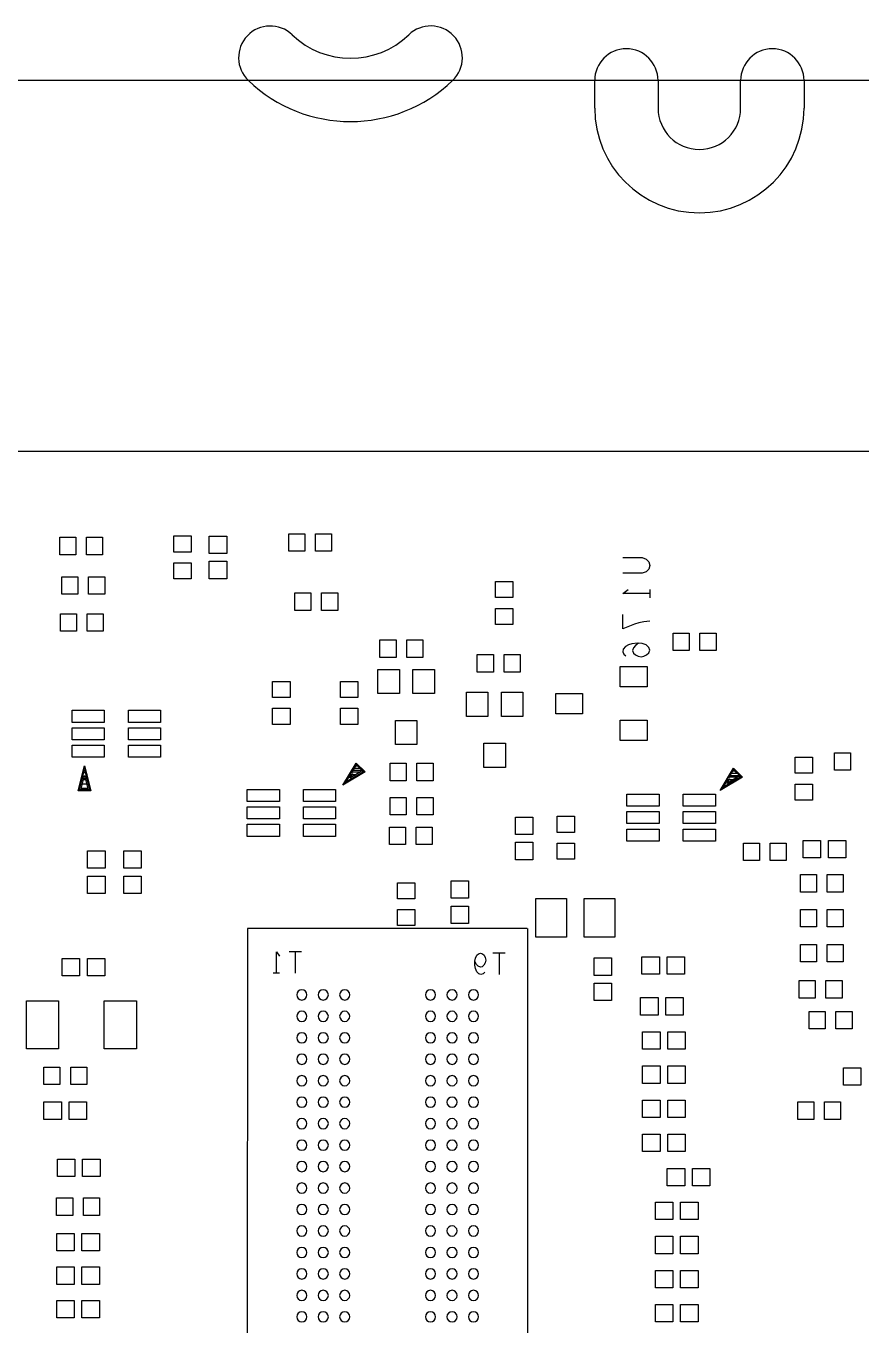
# Model space of a CAD drawing. Header units: millimetres. Extents: x -190 to 348, y -330 to 190.
# Drawn here: x 20.11 to 51.22, y 90.64 to 139.07 of the extents above; entities that cross this region are included whole.
import ezdxf

# ---------------------------------------------------------------- set-up
doc = ezdxf.new("R2010")
doc.units = ezdxf.units.MM
for name, color, linetype in [('10_MAQ_PALLET', 7, 'Continuous'), ('4_SIKCREN_BOTTOM_', 7, 'Continuous'), ('5_SOLDER_PASTE_BOTTOM_', 7, 'Continuous'), ('7______BREAKAWAY', 7, 'Continuous')]:
    doc.layers.add(name, color=color, linetype=linetype)

msp = doc.modelspace()

# ---------------------------------------------------------------- linework, layer by layer
at = {"layer": '10_MAQ_PALLET', "color": 1}
msp.add_line((-4.295, 123.218, -8.001), (77.473, 123.218, -8.001), dxfattribs=at)
at = {"layer": '4_SIKCREN_BOTTOM_', "color": 7}
for p, q in [((28.395, 137.033), (-20.051, 137.033)), ((41.3, 137.033), (36.007, 137.033)), ((41.3, 136.002), (41.3, 137.033)), ((41.3, 136.002), (41.3, 137.033)), ((49.101, 137.033), (49.101, 136.002)), ((49.101, 137.033), (49.101, 136.002)), ((81.6, 137.033), (49.101, 137.033)), ((42.349, 119.25), (43.066, 119.25)), ((43.066, 119.25), (43.216, 119.197)), ((43.216, 119.197), (43.317, 119.09)), ((43.066, 118.664), (42.349, 118.664)), ((43.216, 118.717), (43.066, 118.664)), ((43.317, 118.824), (43.216, 118.717)), ((43.317, 119.09), (43.35, 118.956)), ((43.35, 118.956), (43.317, 118.824)), ((42.349, 117.907), (42.55, 118.067)), ((43.35, 117.907), (42.349, 117.907)), ((43.35, 118.067), (43.35, 117.747)), ((42.349, 116.591), (42.349, 117.124)), ((42.598, 116.698), (42.349, 116.591)), ((42.784, 116.766), (42.598, 116.698)), ((42.949, 116.82), (42.784, 116.766)), ((43.134, 116.858), (42.949, 116.82)), ((43.35, 116.886), (43.134, 116.858)), ((42.365, 115.837), (42.349, 115.743)), ((42.349, 115.743), (42.382, 115.649)), ((42.448, 115.931), (42.365, 115.837)), ((42.565, 115.997), (42.448, 115.931)), ((42.682, 116.037), (42.565, 115.997)), ((42.901, 116.063), (42.682, 116.037)), ((42.748, 115.89), (42.715, 115.783)), ((42.715, 115.783), (42.748, 115.689)), ((42.817, 115.969), (42.748, 115.89)), ((42.934, 116.063), (42.817, 115.969)), ((43.066, 116.05), (42.901, 116.063)), ((43.216, 115.997), (43.066, 116.05)), ((43.317, 115.903), (43.216, 115.997)), ((43.35, 115.796), (43.317, 115.903)), ((43.317, 115.702), (43.35, 115.796)), ((42.382, 115.649), (42.466, 115.583)), ((42.748, 115.689), (42.817, 115.623)), ((42.817, 115.623), (42.916, 115.57)), ((42.916, 115.57), (43.033, 115.557)), ((43.033, 115.557), (43.134, 115.57)), ((43.134, 115.57), (43.233, 115.623)), ((43.233, 115.623), (43.317, 115.702)), ((22.057, 110.556), (22.291, 111.491)), ((22.073, 110.569), (22.291, 111.437)), ((22.291, 111.491), (22.525, 110.556)), ((22.291, 111.437), (22.507, 110.569)), ((31.92, 110.764), (32.415, 111.59)), ((32.222, 111.244), (32.418, 111.57)), ((32.245, 111.232), (32.423, 111.529)), ((32.56, 111.392), (32.342, 111.392)), ((32.476, 111.476), (32.393, 111.476)), ((32.415, 111.59), (32.746, 111.26)), ((32.418, 111.57), (32.725, 111.262)), ((32.423, 111.529), (32.685, 111.267)), ((45.974, 110.574), (46.469, 111.399)), ((46.279, 111.054), (46.472, 111.379)), ((46.469, 111.399), (46.802, 111.069)), ((46.472, 111.379), (46.782, 111.072)), ((22.106, 110.594), (22.291, 111.333)), ((22.169, 110.645), (22.291, 111.125)), ((22.329, 110.962), (22.25, 110.962)), ((22.291, 111.333), (22.474, 110.594)), ((22.291, 111.125), (22.41, 110.645)), ((32.746, 111.26), (31.92, 110.764)), ((32.725, 111.262), (31.956, 110.8)), ((31.956, 110.8), (32.222, 111.244)), ((32.583, 111.206), (32.032, 110.876)), ((32.032, 110.876), (32.23, 111.206)), ((32.603, 111.277), (32.179, 111.023)), ((32.179, 111.023), (32.288, 111.204)), ((32.718, 111.257), (32.23, 111.257)), ((32.4, 111.155), (32.258, 111.155)), ((32.644, 111.308), (32.291, 111.308)), ((46.802, 111.069), (45.974, 110.574)), ((46.782, 111.072), (46.012, 110.609)), ((46.012, 110.609), (46.279, 111.054)), ((46.639, 111.016), (46.086, 110.683)), ((46.086, 110.683), (46.284, 111.016)), ((46.657, 111.087), (46.233, 110.833)), ((46.233, 110.833), (46.342, 111.013)), ((46.774, 111.067), (46.284, 111.067)), ((46.299, 111.039), (46.477, 111.338)), ((46.454, 110.965), (46.314, 110.965)), ((46.7, 111.117), (46.345, 111.117)), ((46.614, 111.201), (46.396, 111.201)), ((46.53, 111.285), (46.446, 111.285)), ((46.477, 111.338), (46.741, 111.077)), ((22.525, 110.556), (22.057, 110.556)), ((22.507, 110.569), (22.073, 110.569)), ((22.474, 110.594), (22.106, 110.594)), ((22.41, 110.645), (22.169, 110.645)), ((22.37, 110.805), (22.21, 110.805)), ((28.359, 105.425), (28.351, 88.491)), ((38.786, 105.423), (28.359, 105.425)), ((28.359, 105.425), (28.359, 105.004)), ((37.709, 105.425), (28.359, 105.425)), ((38.811, 88.476), (38.811, 105.423)), ((28.359, 105.004), (28.377, 104.986)), ((29.441, 104.559), (29.561, 104.399)), ((29.441, 103.759), (29.441, 104.559)), ((30.371, 104.559), (29.911, 104.559)), ((30.14, 104.559), (30.14, 103.759)), ((36.84, 104.201), (36.86, 104.32)), ((36.901, 104.082), (36.84, 104.201)), ((36.84, 104.054), (36.84, 104.201)), ((36.86, 104.32), (36.911, 104.427)), ((36.911, 104.427), (36.97, 104.48)), ((36.97, 104.48), (37.041, 104.508)), ((37.041, 104.508), (37.12, 104.48)), ((37.12, 104.48), (37.181, 104.427)), ((37.221, 104.148), (37.17, 104.054)), ((37.181, 104.427), (37.221, 104.348)), ((37.221, 104.348), (37.239, 104.242)), ((37.239, 104.242), (37.221, 104.148)), ((37.97, 104.508), (37.511, 104.508)), ((37.739, 104.508), (37.739, 103.708)), ((29.561, 103.759), (29.319, 103.759)), ((36.86, 103.934), (36.84, 104.054)), ((36.911, 103.815), (36.86, 103.934)), ((36.96, 104.016), (36.901, 104.082)), ((36.98, 103.734), (36.911, 103.815)), ((37.041, 103.988), (36.96, 104.016)), ((37.061, 103.708), (36.98, 103.734)), ((37.109, 104), (37.041, 103.988)), ((37.14, 103.734), (37.061, 103.708)), ((37.17, 104.054), (37.109, 104)), ((37.211, 103.802), (37.14, 103.734))]:
    msp.add_line(p, q, dxfattribs=at)
for centre, radius, start, end in [((32.201, 141.003), 5.5, 226.2096, 313.7904), ((32.201, 141.003), 5.5, 226.2096, 313.7904), ((45.201, 136.002), 3.9, 180, 0), ((45.201, 136.002), 3.9, 180, 0), ((22.291, 111.122), 0.102, 0, 180), ((22.291, 111.122), 0.102, 180, 0)]:
    msp.add_arc(centre, radius, start, end, dxfattribs=at)
at = {"layer": '5_SOLDER_PASTE_BOTTOM_', "color": 4}
for p, q in [((28.395, 137.033), (-20.051, 137.033)), ((41.3, 137.033), (36.007, 137.033)), ((41.3, 136.002), (41.3, 137.033)), ((41.3, 136.002), (41.3, 137.033)), ((49.101, 137.033), (49.101, 136.002)), ((49.101, 137.033), (49.101, 136.002)), ((81.6, 137.033), (49.101, 137.033)), ((29.901, 119.484), (29.901, 120.134)), ((29.901, 120.134), (30.501, 120.134)), ((30.501, 120.134), (30.501, 119.484)), ((30.899, 119.484), (30.899, 120.134)), ((30.899, 120.134), (31.499, 120.134)), ((31.499, 120.134), (31.499, 119.484)), ((21.366, 119.357), (21.366, 120.007)), ((21.366, 120.007), (21.966, 120.007)), ((21.966, 120.007), (21.966, 119.357)), ((22.364, 119.357), (22.364, 120.007)), ((22.364, 120.007), (22.964, 120.007)), ((22.964, 120.007), (22.964, 119.357)), ((25.616, 119.458), (25.616, 120.058)), ((25.616, 120.058), (26.266, 120.058)), ((26.266, 120.058), (26.266, 119.458)), ((26.939, 119.403), (26.939, 120.053)), ((26.939, 120.053), (27.589, 120.053)), ((27.589, 120.053), (27.589, 119.403)), ((21.966, 119.357), (21.366, 119.357)), ((22.964, 119.357), (22.364, 119.357)), ((26.266, 119.458), (25.616, 119.458)), ((27.589, 119.403), (26.939, 119.403)), ((30.501, 119.484), (29.901, 119.484)), ((31.499, 119.484), (30.899, 119.484)), ((25.616, 118.458), (25.616, 119.058)), ((25.616, 119.058), (26.266, 119.058)), ((26.266, 119.058), (26.266, 118.458)), ((26.939, 118.463), (26.939, 119.113)), ((26.939, 119.113), (27.589, 119.113)), ((27.589, 119.113), (27.589, 118.463)), ((21.44, 117.884), (21.44, 118.534)), ((21.44, 118.534), (22.04, 118.534)), ((22.04, 118.534), (22.04, 117.884)), ((22.441, 117.884), (22.441, 118.534)), ((22.441, 118.534), (23.041, 118.534)), ((23.041, 118.534), (23.041, 117.884)), ((26.266, 118.458), (25.616, 118.458)), ((27.589, 118.463), (26.939, 118.463)), ((37.6, 117.759), (37.6, 118.359)), ((37.6, 118.359), (38.25, 118.359)), ((38.25, 118.359), (38.25, 117.759)), ((22.04, 117.884), (21.44, 117.884)), ((23.041, 117.884), (22.441, 117.884)), ((30.124, 117.282), (30.124, 117.932)), ((30.124, 117.932), (30.724, 117.932)), ((30.724, 117.932), (30.724, 117.282)), ((31.125, 117.282), (31.125, 117.932)), ((31.125, 117.932), (31.725, 117.932)), ((31.725, 117.932), (31.725, 117.282)), ((38.25, 117.759), (37.6, 117.759)), ((30.724, 117.282), (30.124, 117.282)), ((31.725, 117.282), (31.125, 117.282)), ((37.6, 116.758), (37.6, 117.358)), ((37.6, 117.358), (38.25, 117.358)), ((38.25, 117.358), (38.25, 116.758)), ((21.389, 116.507), (21.389, 117.157)), ((21.389, 117.157), (21.989, 117.157)), ((21.989, 117.157), (21.989, 116.507)), ((22.39, 116.507), (22.39, 117.157)), ((22.39, 117.157), (22.99, 117.157)), ((22.99, 117.157), (22.99, 116.507)), ((38.25, 116.758), (37.6, 116.758)), ((21.989, 116.507), (21.389, 116.507)), ((22.99, 116.507), (22.39, 116.507)), ((44.226, 115.783), (44.226, 116.433)), ((44.226, 116.433), (44.826, 116.433)), ((44.826, 116.433), (44.826, 115.783)), ((45.224, 115.783), (45.224, 116.433)), ((45.224, 116.433), (45.824, 116.433)), ((45.824, 116.433), (45.824, 115.783)), ((33.299, 115.532), (33.299, 116.182)), ((33.299, 116.182), (33.899, 116.182)), ((33.899, 116.182), (33.899, 115.532)), ((34.3, 115.532), (34.3, 116.182)), ((34.3, 116.182), (34.9, 116.182)), ((34.9, 116.182), (34.9, 115.532)), ((44.826, 115.783), (44.226, 115.783)), ((45.824, 115.783), (45.224, 115.783)), ((33.899, 115.532), (33.299, 115.532)), ((34.9, 115.532), (34.3, 115.532)), ((36.926, 114.983), (36.926, 115.633)), ((36.926, 115.633), (37.526, 115.633)), ((37.526, 115.633), (37.526, 114.983)), ((37.924, 114.983), (37.924, 115.633)), ((37.924, 115.633), (38.524, 115.633)), ((38.524, 115.633), (38.524, 114.983)), ((33.225, 114.183), (33.225, 115.082)), ((33.225, 115.082), (34.025, 115.082)), ((34.025, 115.082), (34.025, 114.183)), ((34.525, 114.183), (34.525, 115.082)), ((34.525, 115.082), (35.325, 115.082)), ((35.325, 115.082), (35.325, 114.183)), ((37.526, 114.983), (36.926, 114.983)), ((38.524, 114.983), (37.924, 114.983)), ((42.251, 114.428), (42.251, 115.188)), ((42.251, 115.188), (43.251, 115.188)), ((43.251, 115.188), (43.251, 114.428)), ((29.299, 114.033), (29.299, 114.633)), ((29.299, 114.633), (29.949, 114.633)), ((29.949, 114.633), (29.949, 114.033)), ((31.824, 114.033), (31.824, 114.633)), ((31.824, 114.633), (32.474, 114.633)), ((32.474, 114.633), (32.474, 114.033)), ((43.251, 114.428), (42.251, 114.428)), ((29.949, 114.033), (29.299, 114.033)), ((32.474, 114.033), (31.824, 114.033)), ((34.025, 114.183), (33.225, 114.183)), ((35.325, 114.183), (34.525, 114.183)), ((36.524, 113.332), (36.524, 114.231)), ((36.524, 114.231), (37.324, 114.231)), ((37.324, 114.231), (37.324, 113.332)), ((37.824, 113.332), (37.824, 114.231)), ((37.824, 114.231), (38.624, 114.231)), ((38.624, 114.231), (38.624, 113.332)), ((39.85, 113.427), (39.85, 114.187)), ((39.85, 114.187), (40.85, 114.187)), ((40.85, 114.187), (40.85, 113.427)), ((21.826, 113.107), (21.826, 113.557)), ((21.826, 113.557), (23.025, 113.557)), ((23.025, 113.557), (23.025, 113.107)), ((23.927, 113.107), (23.927, 113.557)), ((23.927, 113.557), (25.126, 113.557)), ((25.126, 113.557), (25.126, 113.107)), ((29.299, 113.032), (29.299, 113.632)), ((29.299, 113.632), (29.949, 113.632)), ((29.949, 113.632), (29.949, 113.032)), ((31.824, 113.032), (31.824, 113.632)), ((31.824, 113.632), (32.474, 113.632)), ((32.474, 113.632), (32.474, 113.032)), ((37.324, 113.332), (36.524, 113.332)), ((38.624, 113.332), (37.824, 113.332)), ((40.85, 113.427), (39.85, 113.427)), ((23.025, 113.107), (21.826, 113.107)), ((21.826, 112.457), (21.826, 112.907)), ((21.826, 112.907), (23.025, 112.907)), ((23.025, 112.907), (23.025, 112.457)), ((25.126, 113.107), (23.927, 113.107)), ((23.927, 112.457), (23.927, 112.907)), ((23.927, 112.907), (25.126, 112.907)), ((25.126, 112.907), (25.126, 112.457)), ((29.949, 113.032), (29.299, 113.032)), ((32.474, 113.032), (31.824, 113.032)), ((33.875, 112.283), (33.875, 113.182)), ((33.875, 113.182), (34.675, 113.182)), ((34.675, 113.182), (34.675, 112.283)), ((42.251, 112.429), (42.251, 113.189)), ((42.251, 113.189), (43.251, 113.189)), ((43.251, 113.189), (43.251, 112.429)), ((23.025, 112.457), (21.826, 112.457)), ((25.126, 112.457), (23.927, 112.457)), ((43.251, 112.429), (42.251, 112.429)), ((21.826, 111.807), (21.826, 112.257)), ((21.826, 112.257), (23.025, 112.257)), ((23.025, 112.257), (23.025, 111.807)), ((23.927, 111.807), (23.927, 112.257)), ((23.927, 112.257), (25.126, 112.257)), ((25.126, 112.257), (25.126, 111.807)), ((34.675, 112.283), (33.875, 112.283)), ((37.174, 111.432), (37.174, 112.331)), ((37.174, 112.331), (37.974, 112.331)), ((37.974, 112.331), (37.974, 111.432)), ((50.231, 111.323), (50.231, 111.973)), ((50.231, 111.973), (50.831, 111.973)), ((50.831, 111.973), (50.831, 111.323)), ((23.025, 111.807), (21.826, 111.807)), ((25.126, 111.807), (23.927, 111.807)), ((33.675, 110.932), (33.675, 111.582)), ((33.675, 111.582), (34.275, 111.582)), ((34.275, 111.582), (34.275, 110.932)), ((34.676, 110.932), (34.676, 111.582)), ((34.676, 111.582), (35.276, 111.582)), ((35.276, 111.582), (35.276, 110.932)), ((37.974, 111.432), (37.174, 111.432)), ((48.766, 111.209), (48.766, 111.809)), ((48.766, 111.809), (49.416, 111.809)), ((49.416, 111.809), (49.416, 111.209)), ((34.275, 110.932), (33.675, 110.932)), ((35.276, 110.932), (34.676, 110.932)), ((49.416, 111.209), (48.766, 111.209)), ((50.831, 111.323), (50.231, 111.323)), ((28.351, 110.158), (28.351, 110.608)), ((28.351, 110.608), (29.55, 110.608)), ((29.55, 110.608), (29.55, 110.158)), ((30.449, 110.158), (30.449, 110.608)), ((30.449, 110.608), (31.648, 110.608)), ((31.648, 110.608), (31.648, 110.158)), ((42.502, 109.983), (42.502, 110.433)), ((42.502, 110.433), (43.701, 110.433)), ((43.701, 110.433), (43.701, 109.983)), ((44.6, 109.983), (44.6, 110.433)), ((44.6, 110.433), (45.799, 110.433)), ((45.799, 110.433), (45.799, 109.983)), ((48.766, 110.208), (48.766, 110.808)), ((48.766, 110.808), (49.416, 110.808)), ((49.416, 110.808), (49.416, 110.208)), ((29.55, 110.158), (28.351, 110.158)), ((28.351, 109.508), (28.351, 109.958)), ((28.351, 109.958), (29.55, 109.958)), ((29.55, 109.958), (29.55, 109.508)), ((31.648, 110.158), (30.449, 110.158)), ((30.449, 109.508), (30.449, 109.958)), ((30.449, 109.958), (31.648, 109.958)), ((31.648, 109.958), (31.648, 109.508)), ((33.675, 109.657), (33.675, 110.307)), ((33.675, 110.307), (34.275, 110.307)), ((34.275, 110.307), (34.275, 109.657)), ((34.676, 109.657), (34.676, 110.307)), ((34.676, 110.307), (35.276, 110.307)), ((35.276, 110.307), (35.276, 109.657)), ((43.701, 109.983), (42.502, 109.983)), ((45.799, 109.983), (44.6, 109.983)), ((49.416, 110.208), (48.766, 110.208)), ((29.55, 109.508), (28.351, 109.508)), ((31.648, 109.508), (30.449, 109.508)), ((34.275, 109.657), (33.675, 109.657)), ((35.276, 109.657), (34.676, 109.657)), ((38.349, 108.928), (38.349, 109.578)), ((38.349, 109.578), (38.999, 109.578)), ((38.999, 109.578), (38.999, 108.928)), ((39.901, 109.009), (39.901, 109.609)), ((39.901, 109.609), (40.551, 109.609)), ((40.551, 109.609), (40.551, 109.009)), ((42.502, 109.333), (42.502, 109.783)), ((42.502, 109.783), (43.701, 109.783)), ((43.701, 109.783), (43.701, 109.333)), ((44.6, 109.333), (44.6, 109.783)), ((44.6, 109.783), (45.799, 109.783)), ((45.799, 109.783), (45.799, 109.333)), ((28.351, 108.858), (28.351, 109.308)), ((28.351, 109.308), (29.55, 109.308)), ((29.55, 109.308), (29.55, 108.858)), ((30.449, 108.858), (30.449, 109.308)), ((30.449, 109.308), (31.648, 109.308)), ((31.648, 109.308), (31.648, 108.858)), ((33.65, 108.557), (33.65, 109.207)), ((33.65, 109.207), (34.25, 109.207)), ((34.25, 109.207), (34.25, 108.557)), ((34.65, 108.557), (34.65, 109.207)), ((34.65, 109.207), (35.25, 109.207)), ((35.25, 109.207), (35.25, 108.557)), ((40.551, 109.009), (39.901, 109.009)), ((43.701, 109.333), (42.502, 109.333)), ((42.502, 108.683), (42.502, 109.133)), ((42.502, 109.133), (43.701, 109.133)), ((43.701, 109.133), (43.701, 108.683)), ((45.799, 109.333), (44.6, 109.333)), ((44.6, 108.683), (44.6, 109.133)), ((44.6, 109.133), (45.799, 109.133)), ((45.799, 109.133), (45.799, 108.683)), ((29.55, 108.858), (28.351, 108.858)), ((31.648, 108.858), (30.449, 108.858)), ((34.25, 108.557), (33.65, 108.557)), ((35.25, 108.557), (34.65, 108.557)), ((38.999, 108.928), (38.349, 108.928)), ((38.349, 107.988), (38.349, 108.638)), ((38.349, 108.638), (38.999, 108.638)), ((38.999, 108.638), (38.999, 107.988)), ((39.901, 108.008), (39.901, 108.608)), ((39.901, 108.608), (40.551, 108.608)), ((40.551, 108.608), (40.551, 108.008)), ((43.701, 108.683), (42.502, 108.683)), ((45.799, 108.683), (44.6, 108.683)), ((46.84, 107.958), (46.84, 108.608)), ((46.84, 108.608), (47.44, 108.608)), ((47.44, 108.608), (47.44, 107.958)), ((47.841, 107.958), (47.841, 108.608)), ((47.841, 108.608), (48.441, 108.608)), ((48.441, 108.608), (48.441, 107.958)), ((49.07, 108.057), (49.07, 108.707)), ((49.07, 108.707), (49.72, 108.707)), ((49.72, 108.707), (49.72, 108.057)), ((50.01, 108.057), (50.01, 108.707)), ((50.01, 108.707), (50.66, 108.707)), ((50.66, 108.707), (50.66, 108.057)), ((22.405, 107.668), (22.405, 108.318)), ((22.405, 108.318), (23.055, 108.318)), ((23.055, 108.318), (23.055, 107.668)), ((23.754, 107.668), (23.754, 108.318)), ((23.754, 108.318), (24.404, 108.318)), ((24.404, 108.318), (24.404, 107.668)), ((38.999, 107.988), (38.349, 107.988)), ((40.551, 108.008), (39.901, 108.008)), ((49.72, 108.057), (49.07, 108.057)), ((50.66, 108.057), (50.01, 108.057)), ((23.055, 107.668), (22.405, 107.668)), ((24.404, 107.668), (23.754, 107.668)), ((47.44, 107.958), (46.84, 107.958)), ((48.441, 107.958), (47.841, 107.958)), ((22.405, 106.728), (22.405, 107.378)), ((22.405, 107.378), (23.055, 107.378)), ((23.055, 107.378), (23.055, 106.728)), ((23.754, 106.728), (23.754, 107.378)), ((23.754, 107.378), (24.404, 107.378)), ((24.404, 107.378), (24.404, 106.728)), ((33.95, 106.532), (33.95, 107.132)), ((33.95, 107.132), (34.6, 107.132)), ((34.6, 107.132), (34.6, 106.532)), ((35.951, 106.553), (35.951, 107.203)), ((35.951, 107.203), (36.601, 107.203)), ((36.601, 107.203), (36.601, 106.553)), ((48.966, 106.784), (48.966, 107.434)), ((48.966, 107.434), (49.566, 107.434)), ((49.566, 107.434), (49.566, 106.784)), ((49.964, 106.784), (49.964, 107.434)), ((49.964, 107.434), (50.564, 107.434)), ((50.564, 107.434), (50.564, 106.784)), ((23.055, 106.728), (22.405, 106.728)), ((24.404, 106.728), (23.754, 106.728)), ((34.6, 106.532), (33.95, 106.532)), ((36.601, 106.553), (35.951, 106.553)), ((39.105, 105.099), (39.105, 106.549)), ((39.105, 106.549), (40.255, 106.549)), ((40.255, 106.549), (40.255, 105.099)), ((40.906, 105.099), (40.906, 106.549)), ((40.906, 106.549), (42.056, 106.549)), ((42.056, 106.549), (42.056, 105.099)), ((49.566, 106.784), (48.966, 106.784)), ((50.564, 106.784), (49.964, 106.784)), ((33.95, 105.534), (33.95, 106.134)), ((33.95, 106.134), (34.6, 106.134)), ((34.6, 106.134), (34.6, 105.534)), ((35.951, 105.613), (35.951, 106.263)), ((35.951, 106.263), (36.601, 106.263)), ((36.601, 106.263), (36.601, 105.613)), ((48.966, 105.484), (48.966, 106.134)), ((48.966, 106.134), (49.566, 106.134)), ((49.566, 106.134), (49.566, 105.484)), ((49.964, 105.484), (49.964, 106.134)), ((49.964, 106.134), (50.564, 106.134)), ((50.564, 106.134), (50.564, 105.484)), ((36.601, 105.613), (35.951, 105.613)), ((34.6, 105.534), (33.95, 105.534)), ((40.255, 105.099), (39.105, 105.099)), ((42.056, 105.099), (40.906, 105.099)), ((49.566, 105.484), (48.966, 105.484)), ((50.564, 105.484), (49.964, 105.484)), ((48.966, 104.183), (48.966, 104.833)), ((48.966, 104.833), (49.566, 104.833)), ((49.566, 104.833), (49.566, 104.183)), ((49.964, 104.183), (49.964, 104.833)), ((49.964, 104.833), (50.564, 104.833)), ((50.564, 104.833), (50.564, 104.183)), ((21.456, 103.658), (21.456, 104.308)), ((21.456, 104.308), (22.105, 104.308)), ((22.105, 104.308), (22.105, 103.658)), ((22.395, 103.658), (22.395, 104.308)), ((22.395, 104.308), (23.045, 104.308)), ((23.045, 104.308), (23.045, 103.658)), ((41.275, 103.678), (41.275, 104.328)), ((41.275, 104.328), (41.925, 104.328)), ((41.925, 104.328), (41.925, 103.678)), ((43.061, 103.724), (43.061, 104.374)), ((43.061, 104.374), (43.711, 104.374)), ((43.711, 104.374), (43.711, 103.724)), ((44.001, 103.724), (44.001, 104.374)), ((44.001, 104.374), (44.651, 104.374)), ((44.651, 104.374), (44.651, 103.724)), ((49.566, 104.183), (48.966, 104.183)), ((50.564, 104.183), (49.964, 104.183)), ((22.105, 103.658), (21.456, 103.658)), ((23.045, 103.658), (22.395, 103.658)), ((41.925, 103.678), (41.275, 103.678)), ((43.711, 103.724), (43.061, 103.724)), ((44.651, 103.724), (44.001, 103.724)), ((41.275, 102.738), (41.275, 103.388)), ((41.275, 103.388), (41.925, 103.388)), ((41.925, 103.388), (41.925, 102.738)), ((48.915, 102.832), (48.915, 103.482)), ((48.915, 103.482), (49.515, 103.482)), ((49.515, 103.482), (49.515, 102.832)), ((49.916, 102.832), (49.916, 103.482)), ((49.916, 103.482), (50.516, 103.482)), ((50.516, 103.482), (50.516, 102.832)), ((20.124, 100.934), (20.124, 102.734)), ((20.124, 102.734), (21.324, 102.734)), ((21.324, 102.734), (21.324, 100.934)), ((23.025, 100.934), (23.025, 102.734)), ((23.025, 102.734), (24.225, 102.734)), ((24.225, 102.734), (24.225, 100.934)), ((41.925, 102.738), (41.275, 102.738)), ((43.01, 102.197), (43.01, 102.847)), ((43.01, 102.847), (43.66, 102.847)), ((43.66, 102.847), (43.66, 102.197)), ((43.95, 102.197), (43.95, 102.847)), ((43.95, 102.847), (44.6, 102.847)), ((44.6, 102.847), (44.6, 102.197)), ((49.515, 102.832), (48.915, 102.832)), ((50.516, 102.832), (49.916, 102.832)), ((43.66, 102.197), (43.01, 102.197)), ((44.6, 102.197), (43.95, 102.197)), ((49.291, 101.684), (49.291, 102.334)), ((49.291, 102.334), (49.891, 102.334)), ((49.891, 102.334), (49.891, 101.684)), ((50.289, 101.684), (50.289, 102.334)), ((50.289, 102.334), (50.889, 102.334)), ((50.889, 102.334), (50.889, 101.684)), ((43.086, 100.922), (43.086, 101.572)), ((43.086, 101.572), (43.736, 101.572)), ((43.736, 101.572), (43.736, 100.922)), ((44.026, 100.922), (44.026, 101.572)), ((44.026, 101.572), (44.676, 101.572)), ((44.676, 101.572), (44.676, 100.922)), ((49.891, 101.684), (49.291, 101.684)), ((50.889, 101.684), (50.289, 101.684)), ((21.324, 100.934), (20.124, 100.934)), ((24.225, 100.934), (23.025, 100.934)), ((43.736, 100.922), (43.086, 100.922)), ((44.676, 100.922), (44.026, 100.922)), ((20.774, 99.609), (20.774, 100.259)), ((20.774, 100.259), (21.374, 100.259)), ((21.374, 100.259), (21.374, 99.609)), ((21.775, 99.609), (21.775, 100.259)), ((21.775, 100.259), (22.375, 100.259)), ((22.375, 100.259), (22.375, 99.609)), ((43.086, 99.652), (43.086, 100.302)), ((43.086, 100.302), (43.736, 100.302)), ((43.736, 100.302), (43.736, 99.652)), ((44.026, 99.652), (44.026, 100.302)), ((44.026, 100.302), (44.676, 100.302)), ((44.676, 100.302), (44.676, 99.652)), ((50.569, 99.583), (50.569, 100.233)), ((50.569, 100.233), (51.219, 100.233)), ((51.219, 100.233), (51.219, 99.583)), ((21.374, 99.609), (20.774, 99.609)), ((22.375, 99.609), (21.775, 99.609)), ((43.736, 99.652), (43.086, 99.652)), ((44.676, 99.652), (44.026, 99.652)), ((51.219, 99.583), (50.569, 99.583)), ((20.78, 98.308), (20.78, 98.958)), ((20.78, 98.958), (21.43, 98.958)), ((21.43, 98.958), (21.43, 98.308)), ((21.72, 98.308), (21.72, 98.958)), ((21.72, 98.958), (22.37, 98.958)), ((22.37, 98.958), (22.37, 98.308)), ((43.086, 98.382), (43.086, 99.032)), ((43.086, 99.032), (43.736, 99.032)), ((43.736, 99.032), (43.736, 98.382)), ((44.026, 98.382), (44.026, 99.032)), ((44.026, 99.032), (44.676, 99.032)), ((44.676, 99.032), (44.676, 98.382)), ((48.864, 98.308), (48.864, 98.958)), ((48.864, 98.958), (49.464, 98.958)), ((49.464, 98.958), (49.464, 98.308)), ((49.865, 98.308), (49.865, 98.958)), ((49.865, 98.958), (50.465, 98.958)), ((50.465, 98.958), (50.465, 98.308)), ((21.43, 98.308), (20.78, 98.308)), ((22.37, 98.308), (21.72, 98.308)), ((43.736, 98.382), (43.086, 98.382)), ((44.676, 98.382), (44.026, 98.382)), ((49.464, 98.308), (48.864, 98.308)), ((50.465, 98.308), (49.865, 98.308)), ((43.086, 97.112), (43.086, 97.762)), ((43.086, 97.762), (43.736, 97.762)), ((43.736, 97.762), (43.736, 97.112)), ((44.026, 97.112), (44.026, 97.762)), ((44.026, 97.762), (44.676, 97.762)), ((44.676, 97.762), (44.676, 97.112)), ((43.736, 97.112), (43.086, 97.112)), ((44.676, 97.112), (44.026, 97.112)), ((21.28, 96.182), (21.28, 96.832)), ((21.28, 96.832), (21.93, 96.832)), ((21.93, 96.832), (21.93, 96.182)), ((22.22, 96.182), (22.22, 96.832)), ((22.22, 96.832), (22.87, 96.832)), ((22.87, 96.832), (22.87, 96.182)), ((44.006, 95.832), (44.006, 96.482)), ((44.006, 96.482), (44.656, 96.482)), ((44.656, 96.482), (44.656, 95.832)), ((44.945, 95.832), (44.945, 96.482)), ((44.945, 96.482), (45.595, 96.482)), ((45.595, 96.482), (45.595, 95.832)), ((21.93, 96.182), (21.28, 96.182)), ((22.87, 96.182), (22.22, 96.182)), ((44.656, 95.832), (44.006, 95.832)), ((45.595, 95.832), (44.945, 95.832)), ((21.249, 94.732), (21.249, 95.382)), ((21.249, 95.382), (21.849, 95.382)), ((21.849, 95.382), (21.849, 94.732)), ((22.25, 94.732), (22.25, 95.382)), ((22.25, 95.382), (22.85, 95.382)), ((22.85, 95.382), (22.85, 94.732)), ((43.561, 94.572), (43.561, 95.222)), ((43.561, 95.222), (44.211, 95.222)), ((44.211, 95.222), (44.211, 94.572)), ((44.501, 94.572), (44.501, 95.222)), ((44.501, 95.222), (45.151, 95.222)), ((45.151, 95.222), (45.151, 94.572)), ((21.849, 94.732), (21.249, 94.732)), ((22.85, 94.732), (22.25, 94.732)), ((44.211, 94.572), (43.561, 94.572)), ((45.151, 94.572), (44.501, 94.572)), ((21.255, 93.409), (21.255, 94.059)), ((21.255, 94.059), (21.905, 94.059)), ((21.905, 94.059), (21.905, 93.409)), ((22.195, 93.409), (22.195, 94.059)), ((22.195, 94.059), (22.845, 94.059)), ((22.845, 94.059), (22.845, 93.409)), ((43.561, 93.302), (43.561, 93.952)), ((43.561, 93.952), (44.211, 93.952)), ((44.211, 93.952), (44.211, 93.302)), ((44.501, 93.302), (44.501, 93.952)), ((44.501, 93.952), (45.151, 93.952)), ((45.151, 93.952), (45.151, 93.302)), ((21.905, 93.409), (21.255, 93.409)), ((22.845, 93.409), (22.195, 93.409)), ((44.211, 93.302), (43.561, 93.302)), ((45.151, 93.302), (44.501, 93.302)), ((21.255, 92.159), (21.255, 92.809)), ((21.255, 92.809), (21.905, 92.809)), ((21.905, 92.809), (21.905, 92.159)), ((22.195, 92.159), (22.195, 92.809)), ((22.195, 92.809), (22.845, 92.809)), ((22.845, 92.809), (22.845, 92.159)), ((43.561, 92.032), (43.561, 92.682)), ((43.561, 92.682), (44.211, 92.682)), ((44.211, 92.682), (44.211, 92.032)), ((44.501, 92.032), (44.501, 92.682)), ((44.501, 92.682), (45.151, 92.682)), ((45.151, 92.682), (45.151, 92.032)), ((21.905, 92.159), (21.255, 92.159)), ((22.845, 92.159), (22.195, 92.159)), ((44.211, 92.032), (43.561, 92.032)), ((45.151, 92.032), (44.501, 92.032)), ((21.255, 90.909), (21.255, 91.559)), ((21.255, 91.559), (21.905, 91.559)), ((21.905, 91.559), (21.905, 90.909)), ((22.195, 90.909), (22.195, 91.559)), ((22.195, 91.559), (22.845, 91.559)), ((22.845, 91.559), (22.845, 90.909)), ((43.561, 90.762), (43.561, 91.412)), ((43.561, 91.412), (44.211, 91.412)), ((44.211, 91.412), (44.211, 90.762)), ((44.501, 90.762), (44.501, 91.412)), ((44.501, 91.412), (45.151, 91.412)), ((45.151, 91.412), (45.151, 90.762)), ((21.905, 90.909), (21.255, 90.909)), ((22.845, 90.909), (22.195, 90.909)), ((44.211, 90.762), (43.561, 90.762)), ((45.151, 90.762), (44.501, 90.762))]:
    msp.add_line(p, q, dxfattribs=at)
for centre, radius, start, end in [((32.201, 141.003), 5.5, 226.2096, 313.7904), ((32.201, 141.003), 5.5, 226.2096, 313.7904), ((45.201, 136.002), 3.9, 180, 0), ((45.201, 136.002), 3.9, 180, 0), ((30.386, 102.949), 0.19, 0, 180), ((31.186, 102.949), 0.19, 0, 180), ((31.986, 102.949), 0.19, 0, 180), ((35.184, 102.949), 0.19, 0, 180), ((35.984, 102.949), 0.19, 0, 180), ((36.784, 102.949), 0.19, 0, 180), ((30.386, 102.949), 0.19, 180, 0), ((31.186, 102.949), 0.19, 180, 0), ((31.986, 102.949), 0.19, 180, 0), ((35.184, 102.949), 0.19, 180, 0), ((35.984, 102.949), 0.19, 180, 0), ((36.784, 102.949), 0.19, 180, 0), ((30.386, 102.151), 0.19, 0, 180), ((31.186, 102.151), 0.19, 0, 180), ((31.986, 102.151), 0.19, 0, 180), ((35.184, 102.151), 0.19, 0, 180), ((35.984, 102.151), 0.19, 0, 180), ((36.784, 102.151), 0.19, 0, 180), ((30.386, 102.151), 0.19, 180, 0), ((31.186, 102.151), 0.19, 180, 0), ((31.986, 102.151), 0.19, 180, 0), ((35.184, 102.151), 0.19, 180, 0), ((35.984, 102.151), 0.19, 180, 0), ((36.784, 102.151), 0.19, 180, 0), ((30.386, 101.351), 0.19, 0, 180), ((30.386, 101.351), 0.19, 180, 0), ((31.186, 101.351), 0.19, 0, 180), ((31.186, 101.351), 0.19, 180, 0), ((31.986, 101.351), 0.19, 0, 180), ((31.986, 101.351), 0.19, 180, 0), ((35.184, 101.351), 0.19, 0, 180), ((35.184, 101.351), 0.19, 180, 0), ((35.984, 101.351), 0.19, 0, 180), ((35.984, 101.351), 0.19, 180, 0), ((36.784, 101.351), 0.19, 0, 180), ((36.784, 101.351), 0.19, 180, 0), ((30.386, 100.551), 0.19, 0, 180), ((31.186, 100.551), 0.19, 0, 180), ((31.986, 100.551), 0.19, 0, 180), ((35.184, 100.551), 0.19, 0, 180), ((35.984, 100.551), 0.19, 0, 180), ((36.784, 100.551), 0.19, 0, 180), ((30.386, 100.551), 0.19, 180, 0), ((31.186, 100.551), 0.19, 180, 0), ((31.986, 100.551), 0.19, 180, 0), ((35.184, 100.551), 0.19, 180, 0), ((35.984, 100.551), 0.19, 180, 0), ((36.784, 100.551), 0.19, 180, 0), ((30.386, 99.751), 0.19, 0, 180), ((30.386, 99.751), 0.19, 180, 0), ((31.186, 99.751), 0.19, 0, 180), ((31.186, 99.751), 0.19, 180, 0), ((31.986, 99.751), 0.19, 0, 180), ((31.986, 99.751), 0.19, 180, 0), ((35.184, 99.751), 0.19, 0, 180), ((35.184, 99.751), 0.19, 180, 0), ((35.984, 99.751), 0.19, 0, 180), ((35.984, 99.751), 0.19, 180, 0), ((36.784, 99.751), 0.19, 0, 180), ((36.784, 99.751), 0.19, 180, 0), ((30.386, 98.951), 0.19, 0, 180), ((30.386, 98.951), 0.19, 180, 0), ((31.186, 98.951), 0.19, 0, 180), ((31.186, 98.951), 0.19, 180, 0), ((31.986, 98.951), 0.19, 0, 180), ((31.986, 98.951), 0.19, 180, 0), ((35.184, 98.951), 0.19, 0, 180), ((35.184, 98.951), 0.19, 180, 0), ((35.984, 98.951), 0.19, 0, 180), ((35.984, 98.951), 0.19, 180, 0), ((36.784, 98.951), 0.19, 0, 180), ((36.784, 98.951), 0.19, 180, 0), ((30.386, 98.151), 0.19, 0, 180), ((31.186, 98.151), 0.19, 0, 180), ((31.986, 98.151), 0.19, 0, 180), ((35.184, 98.151), 0.19, 0, 180), ((35.984, 98.151), 0.19, 0, 180), ((36.784, 98.151), 0.19, 0, 180), ((30.386, 98.151), 0.19, 180, 0), ((31.186, 98.151), 0.19, 180, 0), ((31.986, 98.151), 0.19, 180, 0), ((35.184, 98.151), 0.19, 180, 0), ((35.984, 98.151), 0.19, 180, 0), ((36.784, 98.151), 0.19, 180, 0), ((30.386, 97.351), 0.19, 0, 180), ((30.386, 97.351), 0.19, 180, 0), ((31.186, 97.351), 0.19, 0, 180), ((31.186, 97.351), 0.19, 180, 0), ((31.986, 97.351), 0.19, 0, 180), ((31.986, 97.351), 0.19, 180, 0), ((35.184, 97.351), 0.19, 0, 180), ((35.184, 97.351), 0.19, 180, 0), ((35.984, 97.351), 0.19, 0, 180), ((35.984, 97.351), 0.19, 180, 0), ((36.784, 97.351), 0.19, 0, 180), ((36.784, 97.351), 0.19, 180, 0), ((30.386, 96.55), 0.19, 0, 180), ((30.386, 96.55), 0.19, 180, 0), ((31.186, 96.55), 0.19, 0, 180), ((31.186, 96.55), 0.19, 180, 0), ((31.986, 96.55), 0.19, 0, 180), ((31.986, 96.55), 0.19, 180, 0), ((35.184, 96.55), 0.19, 0, 180), ((35.184, 96.55), 0.19, 180, 0), ((35.984, 96.55), 0.19, 0, 180), ((35.984, 96.55), 0.19, 180, 0), ((36.784, 96.55), 0.19, 0, 180), ((36.784, 96.55), 0.19, 180, 0), ((30.386, 95.75), 0.19, 0, 180), ((31.186, 95.75), 0.19, 0, 180), ((31.986, 95.75), 0.19, 0, 180), ((35.184, 95.75), 0.19, 0, 180), ((35.984, 95.75), 0.19, 0, 180), ((36.784, 95.75), 0.19, 0, 180), ((30.386, 95.75), 0.19, 180, 0), ((31.186, 95.75), 0.19, 180, 0), ((31.986, 95.75), 0.19, 180, 0), ((35.184, 95.75), 0.19, 180, 0), ((35.984, 95.75), 0.19, 180, 0), ((36.784, 95.75), 0.19, 180, 0), ((30.386, 94.95), 0.19, 0, 180), ((30.386, 94.95), 0.19, 180, 0), ((31.186, 94.95), 0.19, 0, 180), ((31.186, 94.95), 0.19, 180, 0), ((31.986, 94.95), 0.19, 0, 180), ((31.986, 94.95), 0.19, 180, 0), ((35.184, 94.95), 0.19, 0, 180), ((35.184, 94.95), 0.19, 180, 0), ((35.984, 94.95), 0.19, 0, 180), ((35.984, 94.95), 0.19, 180, 0), ((36.784, 94.95), 0.19, 0, 180), ((36.784, 94.95), 0.19, 180, 0), ((30.386, 94.15), 0.19, 0, 180), ((30.386, 94.15), 0.19, 180, 0), ((31.186, 94.15), 0.19, 0, 180), ((31.186, 94.15), 0.19, 180, 0), ((31.986, 94.15), 0.19, 0, 180), ((31.986, 94.15), 0.19, 180, 0), ((35.184, 94.15), 0.19, 0, 180), ((35.184, 94.15), 0.19, 180, 0), ((35.984, 94.15), 0.19, 0, 180), ((35.984, 94.15), 0.19, 180, 0), ((36.784, 94.15), 0.19, 0, 180), ((36.784, 94.15), 0.19, 180, 0), ((30.386, 93.35), 0.19, 0, 180), ((31.186, 93.35), 0.19, 0, 180), ((31.986, 93.35), 0.19, 0, 180), ((35.184, 93.35), 0.19, 0, 180), ((35.984, 93.35), 0.19, 0, 180), ((36.784, 93.35), 0.19, 0, 180), ((30.386, 93.35), 0.19, 180, 0), ((31.186, 93.35), 0.19, 180, 0), ((31.986, 93.35), 0.19, 180, 0), ((35.184, 93.35), 0.19, 180, 0), ((35.984, 93.35), 0.19, 180, 0), ((36.784, 93.35), 0.19, 180, 0), ((30.386, 92.55), 0.19, 0, 180), ((30.386, 92.55), 0.19, 180, 0), ((31.186, 92.55), 0.19, 0, 180), ((31.186, 92.55), 0.19, 180, 0), ((31.986, 92.55), 0.19, 0, 180), ((31.986, 92.55), 0.19, 180, 0), ((35.184, 92.55), 0.19, 0, 180), ((35.184, 92.55), 0.19, 180, 0), ((35.984, 92.55), 0.19, 0, 180), ((35.984, 92.55), 0.19, 180, 0), ((36.784, 92.55), 0.19, 0, 180), ((36.784, 92.55), 0.19, 180, 0), ((30.386, 91.75), 0.19, 0, 180), ((30.386, 91.75), 0.19, 180, 0), ((31.186, 91.75), 0.19, 0, 180), ((31.186, 91.75), 0.19, 180, 0), ((31.986, 91.75), 0.19, 0, 180), ((31.986, 91.75), 0.19, 180, 0), ((35.184, 91.75), 0.19, 0, 180), ((35.184, 91.75), 0.19, 180, 0), ((35.984, 91.75), 0.19, 0, 180), ((35.984, 91.75), 0.19, 180, 0), ((36.784, 91.75), 0.19, 0, 180), ((36.784, 91.75), 0.19, 180, 0), ((30.386, 90.95), 0.19, 0, 180), ((31.186, 90.95), 0.19, 0, 180), ((31.986, 90.95), 0.19, 0, 180), ((35.184, 90.95), 0.19, 0, 180), ((35.984, 90.95), 0.19, 0, 180), ((36.784, 90.95), 0.19, 0, 180), ((30.386, 90.95), 0.19, 180, 0), ((31.186, 90.95), 0.19, 180, 0), ((31.986, 90.95), 0.19, 180, 0), ((35.184, 90.95), 0.19, 180, 0), ((35.984, 90.95), 0.19, 180, 0), ((36.784, 90.95), 0.19, 180, 0)]:
    msp.add_arc(centre, radius, start, end, dxfattribs=at)
at = {"layer": '7______BREAKAWAY', "color": 2}
for p, q in [((91.6, 137.033), (-91.6, 137.033)), ((28.395, 137.033), (-20.051, 137.033)), ((41.3, 137.033), (36.007, 137.033)), ((41.3, 136.002), (41.3, 137.033)), ((41.3, 136.002), (41.3, 137.033)), ((43.663, 137.033), (43.663, 136.002)), ((46.739, 136.002), (46.739, 137.033)), ((49.101, 137.033), (49.101, 136.002)), ((49.101, 137.033), (49.101, 136.002)), ((81.6, 137.033), (49.101, 137.033))]:
    msp.add_line(p, q, dxfattribs=at)
for centre, radius, start, end in [((29.211, 137.885), 1.18, 46.2207, 226.2207), ((35.189, 137.885), 1.181, 313.8639, 133.7836), ((32.2, 141.003), 3.138, 226.2096, 313.7904), ((42.481, 137.033), 1.181, 0, 180), ((47.92, 137.033), 1.181, 0, 180), ((32.201, 141.003), 5.5, 226.2096, 313.7904), ((32.201, 141.003), 5.5, 226.2096, 313.7904), ((45.201, 136.002), 3.9, 180, 0), ((45.201, 136.002), 3.9, 180, 0), ((45.201, 136.002), 1.538, 180, 0)]:
    msp.add_arc(centre, radius, start, end, dxfattribs=at)

doc.saveas('drawing.dxf')
